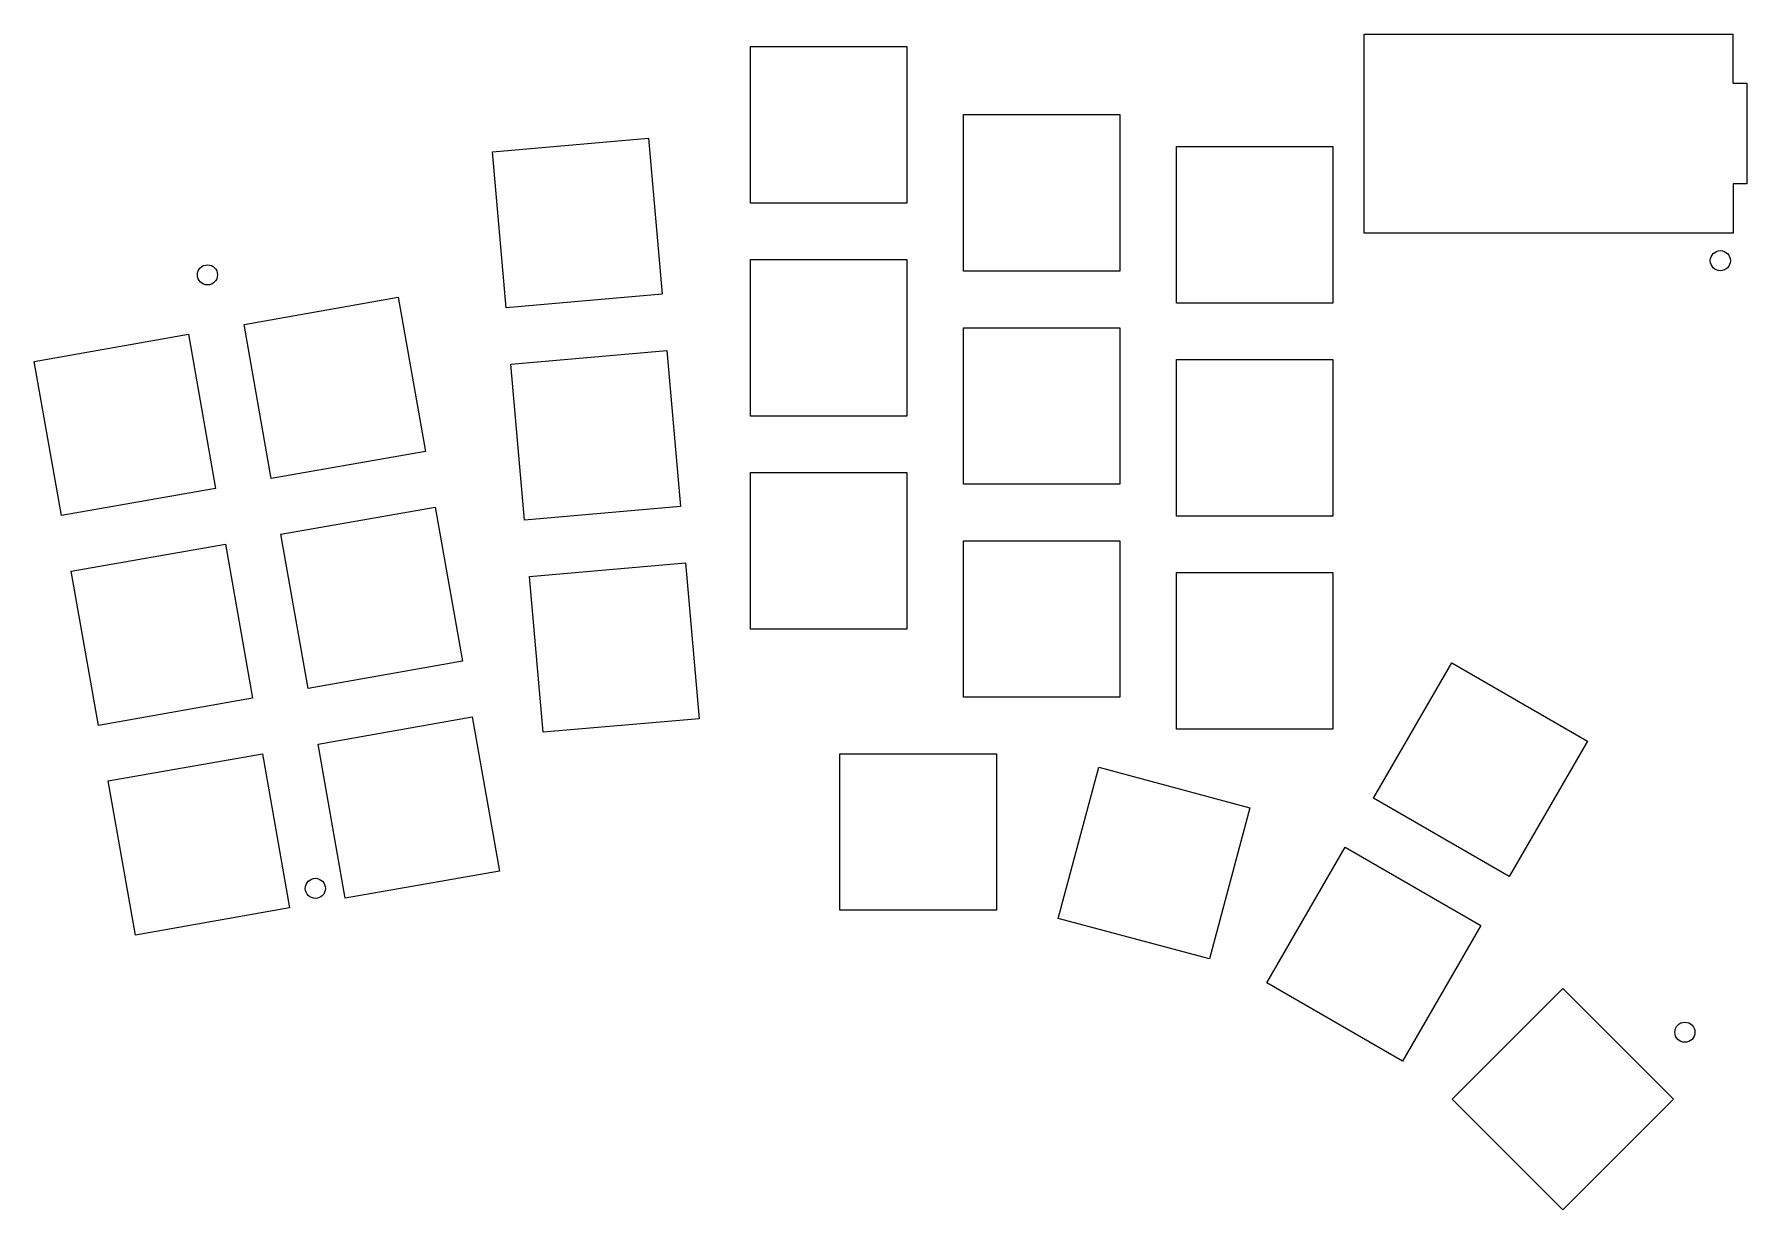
# Model space of a CAD drawing. Extents: x 0.95 to 6.98, y -5.32 to -1.18.
import ezdxf

# ---------------------------------------------------------------- set-up
doc = ezdxf.new("R2010")
doc.units = 0
doc.header["$MEASUREMENT"] = 0
doc.layers.add('BLACK', color=7, linetype='CONTINUOUS')

msp = doc.modelspace()

# ---------------------------------------------------------------- linework, layer by layer
at = {"layer": 'BLACK', "linetype": 'CONTINUOUS'}
for p, q in [((5.6355, -1.1813), (6.9355, -1.1813)), ((5.6355, -1.8813), (5.6355, -1.1813)), ((6.9355, -1.3541), (6.9355, -1.1813)), ((3.4744, -1.2244), (4.0256, -1.2244)), ((3.4744, -1.7756), (3.4744, -1.2244)), ((4.0256, -1.2244), (4.0256, -1.7756)), ((6.9355, -1.3541), (6.9828, -1.3541)), ((6.9828, -1.3541), (6.9828, -1.7085)), ((4.2244, -1.4644), (4.7756, -1.4644)), ((4.2244, -2.0156), (4.2244, -1.4644)), ((4.7756, -1.4644), (4.7756, -2.0156)), ((2.5662, -1.5956), (3.1153, -1.5476)), ((3.1153, -1.5476), (3.1634, -2.0967)), ((2.6143, -2.1447), (2.5662, -1.5956)), ((4.9744, -1.5769), (5.5256, -1.5769)), ((4.9744, -2.1281), (4.9744, -1.5769)), ((5.5256, -1.5769), (5.5256, -2.1281)), ((6.9355, -1.7085), (6.9355, -1.8813)), ((6.9828, -1.7085), (6.9355, -1.7085)), ((4.0256, -1.7756), (3.4744, -1.7756)), ((6.9355, -1.8813), (5.6355, -1.8813)), ((3.4744, -1.9744), (4.0256, -1.9744)), ((3.4744, -2.5256), (3.4744, -1.9744)), ((4.0256, -1.9744), (4.0256, -2.5256)), ((4.7756, -2.0156), (4.2244, -2.0156)), ((1.6916, -2.203), (2.2344, -2.1073)), ((2.2344, -2.1073), (2.3301, -2.6501)), ((3.1634, -2.0967), (2.6143, -2.1447)), ((5.5256, -2.1281), (4.9744, -2.1281)), ((1.7873, -2.7458), (1.6916, -2.203)), ((4.2244, -2.2144), (4.7756, -2.2144)), ((4.2244, -2.7656), (4.2244, -2.2144)), ((4.7756, -2.2144), (4.7756, -2.7656)), ((0.953, -2.3332), (1.4958, -2.2375)), ((1.4958, -2.2375), (1.5915, -2.7803)), ((1.0487, -2.876), (0.953, -2.3332)), ((2.6316, -2.3428), (3.1807, -2.2947)), ((2.6797, -2.8919), (2.6316, -2.3428)), ((3.1807, -2.2947), (3.2287, -2.8438)), ((4.9744, -2.3269), (5.5256, -2.3269)), ((4.9744, -2.8781), (4.9744, -2.3269)), ((5.5256, -2.3269), (5.5256, -2.8781)), ((4.0256, -2.5256), (3.4744, -2.5256)), ((2.3301, -2.6501), (1.7873, -2.7458)), ((3.4744, -2.7244), (4.0256, -2.7244)), ((3.4744, -3.2756), (3.4744, -2.7244)), ((4.0256, -2.7244), (4.0256, -3.2756)), ((4.7756, -2.7656), (4.2244, -2.7656)), ((1.5915, -2.7803), (1.0487, -2.876)), ((1.8218, -2.9416), (2.3646, -2.8459)), ((2.3646, -2.8459), (2.4603, -3.3887)), ((3.2287, -2.8438), (2.6797, -2.8919)), ((5.5256, -2.8781), (4.9744, -2.8781)), ((1.9175, -3.4844), (1.8218, -2.9416)), ((1.0832, -3.0718), (1.626, -2.9761)), ((1.626, -2.9761), (1.7217, -3.5189)), ((4.2244, -2.9644), (4.7756, -2.9644)), ((4.2244, -3.5156), (4.2244, -2.9644)), ((4.7756, -2.9644), (4.7756, -3.5156)), ((1.1789, -3.6146), (1.0832, -3.0718)), ((2.697, -3.0899), (3.2461, -3.0419)), ((3.2461, -3.0419), (3.2941, -3.591)), ((2.745, -3.639), (2.697, -3.0899)), ((4.9744, -3.0769), (5.5256, -3.0769)), ((4.9744, -3.6281), (4.9744, -3.0769)), ((5.5256, -3.0769), (5.5256, -3.6281)), ((4.0256, -3.2756), (3.4744, -3.2756)), ((2.4603, -3.3887), (1.9175, -3.4844)), ((5.6685, -3.8714), (5.9441, -3.3941)), ((5.9441, -3.3941), (6.4215, -3.6697)), ((1.7217, -3.5189), (1.1789, -3.6146)), ((4.7756, -3.5156), (4.2244, -3.5156)), ((1.9521, -3.6802), (2.4949, -3.5845)), ((2.4949, -3.5845), (2.5906, -4.1273)), ((3.2941, -3.591), (2.745, -3.639)), ((5.5256, -3.6281), (4.9744, -3.6281)), ((6.4215, -3.6697), (6.1459, -4.147)), ((1.2135, -3.8104), (1.7563, -3.7147)), ((1.7563, -3.7147), (1.852, -4.2575)), ((2.0478, -4.223), (1.9521, -3.6802)), ((3.7894, -3.7144), (4.3406, -3.7144)), ((3.7894, -4.2656), (3.7894, -3.7144)), ((4.3406, -3.7144), (4.3406, -4.2656)), ((4.5583, -4.2943), (4.7009, -3.7618)), ((4.7009, -3.7618), (5.2333, -3.9045)), ((1.3092, -4.3532), (1.2135, -3.8104)), ((5.2333, -3.9045), (5.0907, -4.4369)), ((6.1459, -4.147), (5.6685, -3.8714)), ((5.2935, -4.5209), (5.5691, -4.0436)), ((5.5691, -4.0436), (6.0465, -4.3192)), ((2.5906, -4.1273), (2.0478, -4.223)), ((1.852, -4.2575), (1.3092, -4.3532)), ((4.3406, -4.2656), (3.7894, -4.2656)), ((5.0907, -4.4369), (4.5583, -4.2943)), ((6.0465, -4.3192), (5.7709, -4.7965)), ((5.7709, -4.7965), (5.2935, -4.5209)), ((5.9451, -4.9302), (6.3348, -4.5404)), ((6.3348, -4.5404), (6.7246, -4.9302)), ((6.3348, -5.3199), (5.9451, -4.9302)), ((6.7246, -4.9302), (6.3348, -5.3199))]:
    msp.add_line(p, q, dxfattribs=at)
at = {"layer": 'BLACK'}
for centre in [(6.8898, -1.9785), (1.5628, -2.0285), (1.9428, -4.1885), (6.765, -4.695)]:
    msp.add_circle(centre, 0.0354, dxfattribs=at)

doc.saveas('drawing.dxf')
